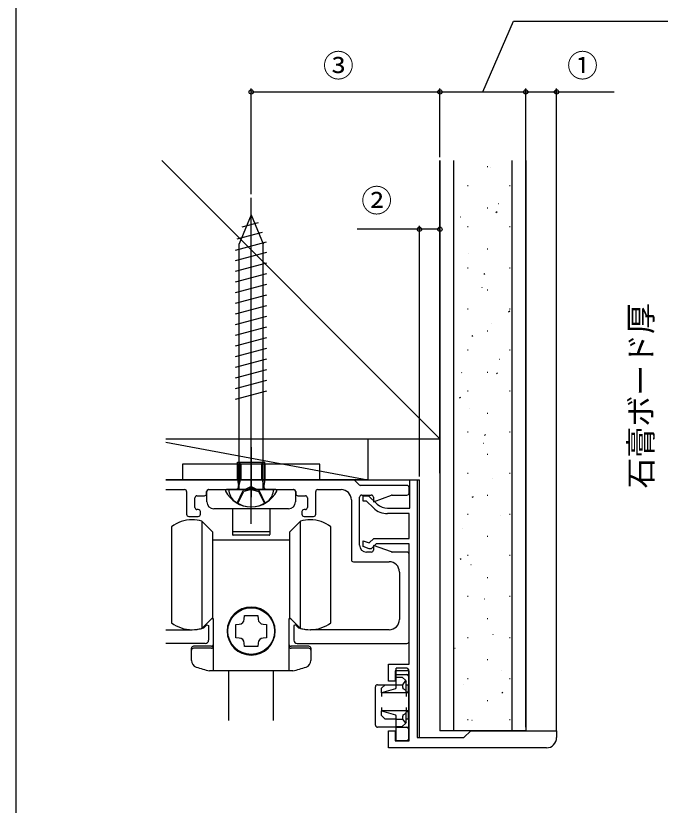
# Model space of a CAD drawing. Units: millimetres, scale not verified. Extents: x -525 to 525, y -808 to 806.
# Drawn here: x -525 to -337.2, y -578.5 to -348.7 of the extents above; entities that cross this region are included whole.
import ezdxf
from ezdxf.enums import TextEntityAlignment as Align

# ---------------------------------------------------------------- set-up
doc = ezdxf.new("R2010")
doc.units = ezdxf.units.MM
doc.header["$LTSCALE"] = 4
for name, color, linetype in [('0-3_YKK_11', 7, 'Continuous'), ('0-4_YKK_12', 2, 'Continuous'), ('0-5_YKK_13', 4, 'Continuous'), ('0-7_YKK_D', 6, 'Continuous'), ('0-8_YKK_ZWAK', 7, 'Continuous'), ('0-9_YSS_K', 3, 'Continuous')]:
    doc.layers.add(name, color=color, linetype=linetype)
doc.styles.add('ＭＳ ゴシック', font='')
doc.styles.get('ＭＳ ゴシック').set_extended_font_data('MS Gothic')

msp = doc.modelspace()

# ---------------------------------------------------------------- linework, layer by layer
at = {"layer": '0-3_YKK_11'}
for p, q in [((-426.664, -483.833), (-481.276, -483.833)), ((-424.991, -485.257), (-426.24, -484.008)), ((-481.276, -486.633), (-475.815, -486.633)), ((-475.215, -487.233), (-475.215, -493.833)), ((-469.415, -487.833), (-469.415, -487.233)), ((-443.415, -487.233), (-443.415, -487.833)), ((-437.615, -493.833), (-437.615, -487.233)), ((-437.015, -486.633), (-430.215, -486.633)), ((-411.015, -485.433), (-424.567, -485.433)), ((-410.415, -487.633), (-410.415, -486.033)), ((-472.815, -491.833), (-472.815, -489.033)), ((-472.215, -488.433), (-470.015, -488.433)), ((-442.815, -488.433), (-440.615, -488.433)), ((-440.015, -489.033), (-440.015, -491.833)), ((-424.815, -502.833), (-424.815, -488.833)), ((-424.215, -488.233), (-421.415, -488.233)), ((-415.294, -488.233), (-411.015, -488.233)), ((-427.215, -489.633), (-427.215, -507.033)), ((-471.815, -492.433), (-472.215, -492.433)), ((-471.215, -493.833), (-471.215, -493.033)), ((-441.615, -493.033), (-441.615, -493.833)), ((-440.615, -492.433), (-441.015, -492.433)), ((-474.615, -494.433), (-471.815, -494.433)), ((-441.015, -494.433), (-438.215, -494.433)), ((-421.415, -504.833), (-422.815, -504.833)), ((-411.015, -504.833), (-415.294, -504.833)), ((-410.415, -530.833), (-410.415, -505.433)), ((-426.615, -507.633), (-416.215, -507.633)), ((-413.215, -510.633), (-413.215, -524.433)), ((-481.276, -527.433), (-473.715, -527.433)), ((-416.215, -527.433), (-439.115, -527.433)), ((-469.815, -531.433), (-481.276, -531.433)), ((-443.015, -531.433), (-411.015, -531.433))]:
    msp.add_line(p, q, dxfattribs=at)
for points in [[(-416.662, -492.033), (-410.215, -492.033), (-410.215, -483.833), (-408.015, -483.833)], [(-408.015, -483.833), (-408.015, -558.833), (-394.415, -558.833), (-392.415, -556.833), (-367.415, -556.833), (-367.415, -558.833)], [(-468.815, -486.633), (-457.332, -486.633), (-456.965, -486.393)], [(-455.865, -486.393), (-455.499, -486.633), (-444.015, -486.633)], [(-420.789, -491.988), (-422.853, -490.033), (-423.815, -490.033), (-423.815, -488.433), (-422.215, -488.433), (-419.688, -490.827)], [(-420.815, -488.833), (-420.815, -490.204), (-415.499, -488.269)], [(-370.415, -561.833), (-416.415, -561.833), (-416.415, -556.833), (-414.415, -556.833), (-414.415, -559.833), (-410.415, -559.833), (-410.415, -539.433), (-414.415, -539.433), (-414.415, -542.433), (-416.415, -542.433), (-416.415, -537.433), (-410.415, -537.433), (-410.415, -502.433), (-420.015, -502.433), (-421.415, -503.833), (-422.015, -503.833), (-423.815, -503.233), (-423.815, -501.546), (-421.997, -502.152), (-420.678, -500.833), (-410.415, -500.833), (-410.415, -493.633), (-416.662, -493.633)], [(-415.499, -504.796), (-420.815, -502.861), (-420.815, -504.233)], [(-470.105, -526.757), (-469.309, -525.961), (-468.815, -526.165), (-468.815, -530.433)], [(-442.725, -526.757), (-443.521, -525.961), (-444.015, -526.165), (-444.015, -530.433)]]:
    msp.add_lwpolyline(points, dxfattribs=at)
for centre, radius, start, end in [((-426.664, -484.433), 0.6, 45, 90), ((-475.815, -487.233), 0.6, 0, 90), ((-468.815, -487.233), 0.6, 90, 180), ((-456.415, -486.633), 0.6, 23.57818, 156.42182), ((-444.015, -487.233), 0.6, 360, 90), ((-437.015, -487.233), 0.6, 90, 180), ((-430.215, -489.633), 3, 0, 90), ((-424.567, -484.833), 0.6, 225, 270), ((-411.015, -486.033), 0.6, 0, 90), ((-472.215, -489.033), 0.6, 90, 180), ((-470.015, -487.833), 0.6, 270, 0), ((-442.815, -487.833), 0.6, 180, 270), ((-440.615, -489.033), 0.6, 360, 90), ((-424.215, -488.833), 0.6, 90, 180), ((-421.415, -488.833), 0.6, 0, 90), ((-415.294, -488.833), 0.6, 90, 110), ((-411.015, -487.633), 0.6, 270, 0), ((-472.215, -491.833), 0.6, 180, 270), ((-440.615, -491.833), 0.6, 270, 0), ((-416.662, -487.633), 4.4, 226.54815, 270.00001), ((-474.615, -493.833), 0.6, 180, 270), ((-471.815, -493.033), 0.6, 360, 90), ((-471.815, -493.833), 0.6, 270, 0), ((-441.015, -493.033), 0.6, 90, 180), ((-441.015, -493.833), 0.6, 180, 270), ((-438.215, -493.833), 0.6, 270, 0), ((-416.662, -487.633), 6, 226.54814, 270), ((-422.815, -502.833), 2, 180, 270), ((-421.415, -504.233), 0.6, 270, 0), ((-415.294, -504.233), 0.6, 250, 270), ((-411.015, -505.433), 0.6, 0, 90), ((-426.615, -507.033), 0.6, 180, 270), ((-416.215, -510.633), 3, 360, 90), ((-416.215, -524.433), 3, 270, 360), ((-473.715, -516.433), 11, 270, 287.8376), ((-470.53, -526.333), 0.6, 287.8376, 315), ((-442.301, -526.333), 0.6, 225, 252.1624), ((-439.115, -516.433), 11, 252.1624, 270), ((-469.815, -530.433), 1, 270, 0), ((-443.015, -530.433), 1, 180, 270), ((-411.015, -530.833), 0.6, 270, 0), ((-370.415, -558.833), 3, 270.00001, 359.99999)]:
    msp.add_arc(centre, radius, start, end, dxfattribs=at)
at = {"layer": '0-4_YKK_12'}
for p in [(-481.276, -483.833), (-407.415, -558.833)]:
    msp.add_line(p, (-407.415, -483.833), dxfattribs=at)
at = {"layer": '0-5_YKK_13'}
for p, q in [((-456.415, -496.633), (-456.415, -401.633)), ((-456.415, -406.633), (-459.915, -415.082)), ((-456.415, -406.633), (-452.915, -415.082)), ((-459.053, -410.126), (-454.305, -408.854)), ((-460.5, -413.62), (-453.147, -411.649)), ((-461.015, -416.864), (-451.989, -414.445)), ((-459.915, -486.633), (-459.915, -415.082)), ((-452.915, -486.633), (-452.915, -415.082)), ((-461.015, -419.969), (-451.815, -417.504)), ((-461.015, -423.075), (-451.815, -420.61)), ((-461.015, -426.181), (-451.815, -423.716)), ((-461.015, -429.287), (-451.815, -426.822)), ((-461.015, -432.393), (-451.815, -429.928)), ((-461.015, -435.499), (-451.815, -433.033)), ((-461.015, -438.604), (-451.815, -436.139)), ((-461.015, -441.71), (-451.815, -439.245)), ((-461.015, -444.816), (-451.815, -442.351)), ((-461.015, -447.922), (-451.815, -445.457)), ((-461.015, -451.028), (-451.815, -448.563)), ((-461.015, -454.134), (-451.815, -451.668)), ((-461.015, -457.239), (-451.815, -454.774)), ((-461.015, -460.345), (-451.815, -457.88)), ((-456.415, -474.233), (-456.415, -488.833)), ((-456.415, -493.633), (-456.415, -477.031)), ((-460.415, -483.833), (-460.415, -478.633)), ((-460.415, -478.633), (-452.415, -478.633)), ((-460.415, -479.233), (-460.415, -483.833)), ((-459.657, -483.833), (-459.657, -478.633)), ((-459.415, -479.233), (-459.415, -483.833)), ((-453.415, -479.233), (-453.415, -483.833)), ((-453.173, -483.833), (-453.173, -478.633)), ((-452.415, -483.833), (-452.415, -478.633)), ((-452.415, -479.233), (-452.415, -483.833)), ((-460.415, -483.833), (-452.415, -483.833)), ((-460.415, -483.833), (-460.126, -485.457)), ((-459.657, -483.833), (-460.138, -485.863)), ((-453.173, -483.833), (-452.693, -485.863)), ((-452.415, -483.833), (-452.704, -485.457)), ((-469.32, -490.233), (-469.32, -487.233)), ((-468.72, -486.633), (-444.12, -486.633)), ((-449.224, -486.633), (-463.607, -486.633)), ((-449.915, -486.633), (-462.915, -486.633)), ((-460.515, -490.564), (-458.705, -486.902)), ((-460.315, -490.618), (-458.6, -487.177)), ((-456.415, -485.684), (-458.705, -486.902)), ((-456.415, -486.633), (-458.6, -487.177)), ((-456.415, -485.684), (-454.125, -486.902)), ((-456.415, -486.633), (-454.231, -487.177)), ((-452.515, -490.618), (-454.231, -487.177)), ((-452.315, -490.564), (-454.125, -486.902)), ((-443.52, -487.233), (-443.52, -490.233)), ((-445.52, -492.233), (-467.32, -492.233)), ((-461.82, -492.233), (-461.82, -498.733)), ((-451.02, -492.233), (-451.02, -498.733)), ((-470.811, -495.833), (-467.611, -499.033)), ((-470.811, -495.833), (-470.811, -527.033)), ((-445.211, -499.033), (-442.011, -495.833)), ((-442.011, -527.033), (-442.011, -495.833)), ((-479.611, -497.433), (-479.611, -511.433)), ((-461.82, -498.733), (-461.82, -499.733)), ((-451.02, -498.733), (-451.02, -499.733)), ((-433.211, -511.433), (-433.211, -497.433)), ((-467.611, -523.833), (-467.611, -499.033)), ((-451.22, -498.933), (-461.62, -498.933)), ((-451.22, -499.933), (-461.62, -499.933)), ((-445.211, -499.033), (-445.211, -523.833)), ((-456.411, -501.333), (-467.611, -501.333)), ((-445.211, -501.333), (-456.411, -501.333)), ((-479.611, -511.433), (-479.611, -525.433)), ((-433.211, -525.433), (-433.211, -511.433)), ((-467.611, -523.833), (-470.811, -527.033)), ((-458.427, -524.342), (-458.351, -523.333)), ((-442.011, -527.033), (-445.211, -523.833)), ((-473.811, -536.395), (-473.811, -532.833)), ((-468.011, -532.233), (-473.211, -532.233)), ((-468.011, -532.833), (-473.211, -532.833)), ((-439.611, -532.233), (-444.811, -532.233)), ((-439.611, -532.833), (-444.811, -532.833)), ((-439.011, -532.833), (-439.011, -536.395)), ((-456.411, -539.433), (-468.566, -539.433)), ((-462.911, -553.839), (-462.911, -539.433)), ((-444.256, -539.433), (-456.411, -539.433)), ((-449.911, -553.839), (-449.911, -539.433)), ((-411.015, -538.623), (-414.215, -538.623)), ((-414.215, -539.023), (-414.215, -538.623)), ((-414.215, -540.433), (-414.215, -539.023)), ((-410.615, -539.023), (-410.615, -540.833)), ((-414.215, -540.433), (-411.015, -540.433)), ((-414.215, -541.033), (-414.215, -540.433)), ((-414.215, -541.233), (-414.215, -541.033)), ((-411.215, -545.113), (-411.215, -542.433)), ((-410.615, -540.833), (-410.615, -541.033)), ((-410.615, -541.033), (-410.615, -543.433)), ((-420.215, -555.233), (-420.215, -544.033)), ((-419.615, -543.433), (-417.415, -543.433)), ((-414.325, -544.664), (-418.415, -545.833)), ((-417.415, -543.433), (-414.215, -543.433)), ((-414.215, -543.433), (-412.215, -543.433)), ((-414.215, -544.265), (-414.215, -543.433)), ((-412.215, -544.265), (-412.215, -543.433)), ((-411.215, -545.113), (-412.15, -544.664)), ((-411.215, -543.433), (-410.615, -543.433)), ((-410.615, -545.627), (-410.615, -543.433)), ((-418.415, -545.833), (-418.415, -546.833)), ((-411.215, -545.541), (-411.215, -545.113)), ((-410.615, -545.627), (-411.215, -545.541)), ((-411.215, -545.833), (-411.215, -546.833)), ((-410.615, -545.833), (-410.615, -551.033)), ((-418.415, -550.033), (-418.415, -551.033)), ((-410.615, -551.033), (-418.415, -551.033)), ((-411.215, -550.033), (-411.215, -551.033)), ((-411.215, -551.324), (-410.615, -551.238)), ((-411.215, -551.753), (-411.215, -551.324)), ((-410.615, -551.033), (-410.615, -551.238)), ((-410.615, -553.433), (-410.615, -551.238)), ((-414.215, -553.433), (-417.415, -553.433)), ((-414.215, -553.433), (-414.215, -552.6)), ((-412.215, -553.433), (-412.215, -552.6)), ((-411.393, -554.61), (-412.215, -553.433)), ((-412.15, -552.201), (-411.215, -551.753)), ((-411.215, -554.433), (-411.215, -551.753)), ((-410.615, -553.433), (-411.215, -553.433)), ((-410.615, -553.433), (-410.615, -555.233)), ((-414.215, -555.833), (-419.615, -555.833)), ((-414.215, -555.633), (-412.415, -555.633)), ((-414.215, -555.833), (-414.215, -555.633)), ((-411.393, -554.61), (-412.415, -555.633)), ((-411.215, -554.433), (-411.393, -554.61)), ((-410.615, -555.233), (-410.615, -556.233)), ((-410.615, -556.233), (-410.615, -556.433)), ((-414.215, -559.233), (-414.215, -556.433)), ((-410.615, -556.433), (-410.615, -559.233)), ((-414.215, -559.833), (-414.215, -559.233)), ((-411.015, -559.833), (-414.215, -559.833)), ((-410.615, -559.233), (-410.615, -559.433))]:
    msp.add_line(p, q, dxfattribs=at)
msp.add_lwpolyline([(-476.415, -483.833), (-436.415, -483.833), (-436.415, -479.233), (-476.415, -479.233)], close=True, dxfattribs=at)
for points in [[(-458.351, -523.333), (-454.471, -523.333), (-454.395, -524.342)], [(-467.411, -539.433), (-467.411, -524.233), (-468.011, -524.233)], [(-459.902, -529.849), (-460.911, -529.773), (-460.911, -525.893), (-459.902, -525.816)], [(-452.92, -525.816), (-451.911, -525.893), (-451.911, -529.773), (-452.92, -529.849)], [(-444.811, -524.233), (-445.411, -524.233), (-445.411, -539.433)], [(-454.395, -531.324), (-454.471, -532.333), (-458.351, -532.333), (-458.427, -531.324)], [(-414.215, -543.433), (-414.215, -541.233), (-412.415, -541.233), (-411.393, -542.255)], [(-412.215, -543.433), (-411.393, -542.255), (-411.215, -542.433)], [(-418.415, -545.833), (-418.415, -544.433), (-417.415, -543.433)], [(-410.615, -545.627), (-410.615, -545.833), (-418.415, -545.833)], [(-417.415, -553.433), (-418.415, -552.433), (-418.415, -551.033), (-414.325, -552.201)], [(-414.215, -555.633), (-414.215, -553.433), (-412.215, -553.433)], [(-414.215, -556.433), (-414.215, -555.833), (-411.015, -555.833)]]:
    msp.add_lwpolyline(points, dxfattribs=at)
msp.add_circle((-456.411, -527.833), 6.8, dxfattribs=at)
for centre, radius, start, end in [((-468.72, -487.233), 0.6, 90, 180), ((-463.607, -486.941), 0.309, 90, 207.28096), ((-456.415, -483.233), 8.4, 207.28096, 332.71904), ((-458.715, -486.657), 4.2, 179.66112, 232.75083), ((-461.111, -485.633), 1, 270, 10.09096), ((-451.72, -485.633), 1, 169.90904, 270), ((-454.115, -486.657), 4.2, 307.24917, 0.33888), ((-449.224, -486.941), 0.309, 332.71904, 90), ((-444.12, -487.233), 0.6, 0, 90), ((-467.32, -490.233), 2, 180, 270), ((-456.415, -483.633), 8, 232.75083, 307.24917), ((-445.52, -490.233), 2, 270, 0), ((-473.611, -505.433), 10, 90, 126.8699), ((-473.611, -505.433), 10, 73.7398, 90), ((-439.211, -505.433), 10, 90, 106.2602), ((-439.211, -505.433), 10, 53.1301, 90), ((-461.62, -498.733), 0.2, 180, 270), ((-451.22, -498.733), 0.2, 270, 360), ((-461.62, -499.733), 0.2, 180, 270), ((-451.22, -499.733), 0.2, 270, 0), ((-456.411, -527.833), 7, 90, 270), ((-456.411, -527.833), 7, 270, 90), ((-473.611, -517.433), 10, 233.1301, 270), ((-460.023, -524.221), 1.6, 274.33284, 355.66716), ((-452.799, -524.221), 1.6, 184.33284, 265.66716), ((-439.211, -517.433), 10, 270, 306.8699), ((-473.611, -517.433), 10, 270, 286.2602), ((-439.211, -517.433), 10, 253.7398, 270), ((-460.023, -531.444), 1.6, 4.33284, 85.66716), ((-452.799, -531.444), 1.6, 94.33284, 175.66716), ((-473.211, -532.833), 0.6, 90, 180), ((-473.211, -533.433), 0.6, 90, 180), ((-468.011, -531.633), 0.6, 270, 0), ((-468.011, -532.233), 0.6, 270, 0), ((-444.811, -531.633), 0.6, 180, 270), ((-444.811, -532.233), 0.6, 180, 270), ((-439.611, -532.833), 0.6, 0, 90), ((-439.611, -533.433), 0.6, 0, 90), ((-471.811, -536.395), 2, 180, 251.28667), ((-441.011, -536.395), 2, 288.71333, 0), ((-456.411, -490.933), 50, 251.28667, 255.93013), ((-456.411, -490.933), 50, 284.06987, 288.71333), ((-411.015, -539.023), 0.4, 0, 90), ((-411.015, -540.833), 0.4, 0, 90), ((-419.615, -544.033), 0.6, 90, 180), ((-419.615, -555.233), 0.6, 180, 270), ((-411.015, -556.233), 0.4, 0, 90), ((-411.015, -559.433), 0.4, 270, 0)]:
    msp.add_arc(centre, radius, start, end, dxfattribs=at)
for centre, ratio, start_param, end_param in [((-414.335, -544.265), 0.3, 3.2270979, 4.712389), ((-412.144, -544.265), 0.178571, 1.5707963, 3.0560874), ((-414.335, -552.6), 0.3, 4.712389, 6.19768), ((-412.144, -552.6), 0.178571, 0.0855053, 1.5707963)]:
    msp.add_ellipse(centre, major_axis=(0, 0.4), ratio=ratio, start_param=start_param, end_param=end_param, dxfattribs=at)
at = {"layer": '0-7_YKK_D'}
for p, q in [((-456.411, -400.633), (-456.411, -369.833)), ((-401.415, -389.833), (-401.415, -369.833)), ((-401.415, -389.833), (-401.415, -369.833)), ((-376.415, -555.832), (-376.415, -369.833)), ((-376.415, -555.832), (-376.415, -369.833)), ((-367.415, -556.832), (-367.415, -369.833)), ((-456.411, -370.833), (-401.415, -370.833)), ((-401.415, -370.833), (-376.415, -370.833)), ((-407.415, -482.833), (-407.415, -409.833)), ((-401.415, -481.833), (-401.415, -409.833))]:
    msp.add_line(p, q, dxfattribs=at)
for points in [[(-388.915, -370.833), (-379.95, -350.274), (-306.35, -350.274)], [(-376.415, -370.833), (-367.415, -370.833), (-350.686, -370.833)], [(-401.415, -410.833), (-407.415, -410.833), (-425.545, -410.833)]]:
    msp.add_lwpolyline(points, dxfattribs=at)
for centre in [(-456.411, -370.833), (-401.415, -370.833), (-401.415, -370.833), (-376.415, -370.833), (-376.415, -370.833), (-367.415, -370.833), (-407.415, -410.833), (-401.415, -410.833)]:
    msp.add_circle(centre, 0.637, dxfattribs=at)
at = {"layer": '0-8_YKK_ZWAK'}
msp.add_line((-525, 721.6), (-525, -808.4), dxfattribs=at)
at = {"layer": '0-9_YSS_K'}
for p, q in [((-401.415, -471.833), (-482.415, -390.833)), ((-401.415, -390.833), (-401.415, -471.833)), ((-397.415, -556.833), (-397.415, -390.833)), ((-387.652, -392.591), (-387.452, -392.591)), ((-386.824, -392.837), (-386.786, -392.823)), ((-380.415, -556.833), (-380.415, -390.833)), ((-376.415, -390.833), (-376.415, -556.833)), ((-393.352, -398.091), (-393.152, -398.091)), ((-381.192, -398.091), (-380.992, -398.091)), ((-387.652, -404.551), (-387.452, -404.551)), ((-384.428, -403.352), (-384.391, -403.339)), ((-385.083, -405.917), (-384.75, -405.696)), ((-395.401, -407.238), (-395.363, -407.225)), ((-393.352, -410.051), (-393.152, -410.051)), ((-381.192, -410.051), (-380.992, -410.051)), ((-380.525, -413.334), (-380.487, -413.32)), ((-393.005, -417.753), (-392.967, -417.74)), ((-387.652, -416.511), (-387.452, -416.511)), ((-393.352, -422.011), (-393.152, -422.011)), ((-381.192, -422.011), (-380.992, -422.011)), ((-401.415, -423.632), (-401.415, -556.833)), ((-388.621, -423.929), (-388.287, -423.709)), ((-389.101, -427.735), (-389.064, -427.721)), ((-387.652, -428.471), (-387.452, -428.471)), ((-393.352, -433.971), (-393.152, -433.971)), ((-381.192, -433.971), (-380.992, -433.971)), ((-381.402, -434.822), (-381.068, -434.602)), ((-386.517, -438.184), (-386.48, -438.17)), ((-387.652, -440.431), (-387.452, -440.431)), ((-392.159, -441.942), (-391.825, -441.721)), ((-393.352, -445.931), (-393.152, -445.931)), ((-381.192, -445.931), (-380.992, -445.931)), ((-384.122, -448.699), (-384.084, -448.686)), ((-395.094, -452.585), (-395.056, -452.571)), ((-387.652, -452.391), (-387.452, -452.391)), ((-384.939, -452.835), (-384.606, -452.614)), ((-395.696, -459.955), (-395.363, -459.734)), ((-393.352, -457.891), (-393.152, -457.891)), ((-381.192, -457.891), (-380.992, -457.891)), ((-392.699, -463.1), (-392.661, -463.087)), ((-387.652, -464.351), (-387.452, -464.351)), ((-393.352, -469.851), (-393.152, -469.851)), ((-388.477, -470.848), (-388.144, -470.627)), ((-381.192, -469.851), (-380.992, -469.851)), ((-481.276, -472.796), (-422.415, -483.833)), ((-388.795, -473.081), (-388.757, -473.068)), ((-387.652, -476.311), (-387.452, -476.311)), ((-393.352, -481.811), (-393.152, -481.811)), ((-381.192, -481.811), (-380.992, -481.811)), ((-386.211, -483.53), (-386.173, -483.517)), ((-397.372, -487.482), (-397.334, -487.469)), ((-392.015, -488.861), (-391.681, -488.64)), ((-387.652, -488.271), (-387.452, -488.271)), ((-393.352, -493.771), (-393.152, -493.771)), ((-383.815, -494.046), (-383.777, -494.032)), ((-381.192, -493.771), (-380.992, -493.771)), ((-394.787, -497.931), (-394.75, -497.918)), ((-387.652, -500.231), (-387.452, -500.231)), ((-395.553, -506.873), (-395.219, -506.653)), ((-393.352, -505.731), (-393.152, -505.731)), ((-381.192, -505.731), (-380.992, -505.731)), ((-392.392, -508.447), (-392.354, -508.433)), ((-387.652, -512.191), (-387.452, -512.191)), ((-393.352, -517.691), (-393.152, -517.691)), ((-388.488, -518.428), (-388.45, -518.415)), ((-381.192, -517.691), (-380.992, -517.691)), ((-387.652, -524.151), (-387.452, -524.151)), ((-393.352, -529.651), (-393.152, -529.651)), ((-385.904, -528.877), (-385.866, -528.864)), ((-381.192, -529.651), (-380.992, -529.651)), ((-397.065, -532.829), (-397.027, -532.816)), ((-387.652, -536.111), (-387.452, -536.111)), ((-383.508, -539.392), (-383.471, -539.379)), ((-393.352, -541.611), (-393.152, -541.611)), ((-381.192, -541.611), (-380.992, -541.611)), ((-394.481, -543.278), (-394.443, -543.265)), ((-383.417, -545.855), (-383.084, -545.634)), ((-387.652, -548.071), (-387.452, -548.071)), ((-393.352, -553.571), (-393.152, -553.571)), ((-392.085, -553.793), (-392.048, -553.78)), ((-381.192, -553.571), (-380.992, -553.571)), ((-376.415, -556.833), (-401.415, -556.833))]:
    msp.add_line(p, q, dxfattribs=at)
for points in [[(-481.276, -471.833), (-401.415, -471.833), (-401.415, -390.833)], [(-481.276, -471.833), (-422.415, -471.833), (-422.415, -483.833), (-481.276, -483.833)]]:
    msp.add_lwpolyline(points, dxfattribs=at)

# ---------------------------------------------------------------- texts
at = {"layer": '0-7_YKK_D', "style": 'ＭＳ ゴシック'}
for s, p in [('③', (-435.51, -368.447)), ('①', (-364.372, -368.447)), ('②', (-424.352, -407.747))]:
    msp.add_text(s, height=6.598, dxfattribs=at).set_placement(p, align=Align.BOTTOM_LEFT)
msp.add_text('石膏ボード厚', height=6.598, rotation=90, dxfattribs=at).set_placement((-337.602, -486.322), align=Align.BOTTOM_LEFT)

doc.saveas('drawing.dxf')
